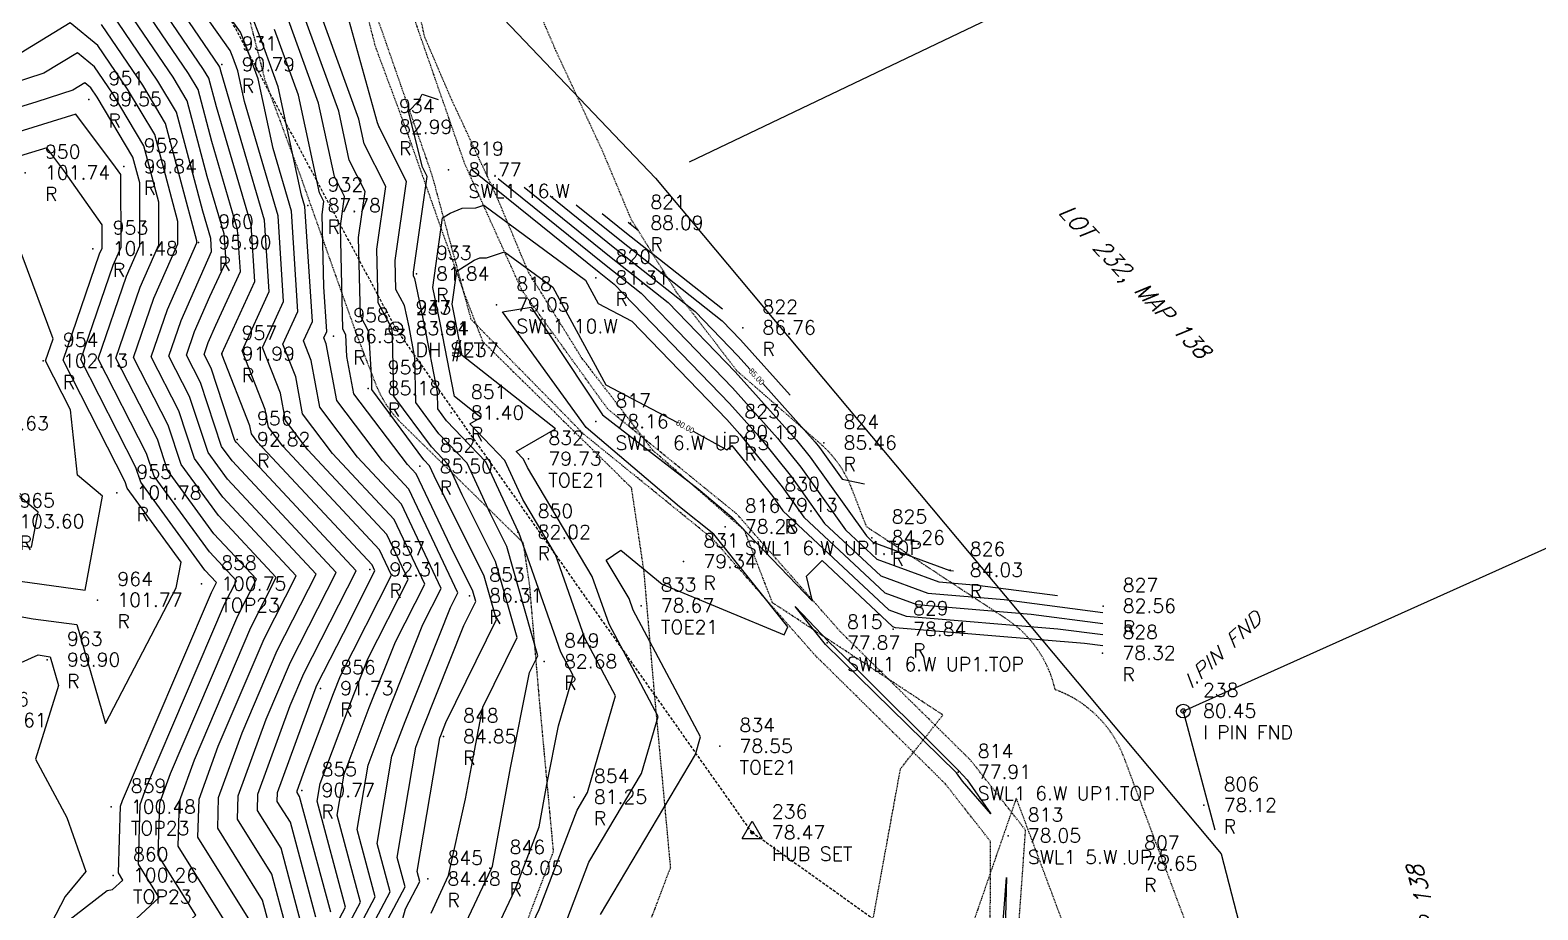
# Model space of a CAD drawing. Header units: feet. Extents: x 1023941 to 1026768, y 90264 to 94497.
# Drawn here: x 1025744.1 to 1026006, y 93241.8 to 93394.6 of the extents above; entities that cross this region are included whole.
import ezdxf

# ---------------------------------------------------------------- set-up
doc = ezdxf.new("R2010")
doc.units = ezdxf.units.FT
doc.header["$MEASUREMENT"] = 0
for name, pattern in [('BORDER4', [0.4375, 0.125, -0.0625, 0.125, -0.0625, 0, -0.0625]), ('DASHDOT2', [0.5, 0.25, -0.11875, 0.0125, -0.11875]), ('DASHED', [0.75, 0.5, -0.25]), ('DIVIDE2', [0.625, 0.25, -0.1175, 0.01125, -0.1175, 0.01125, -0.1175])]:
    doc.linetypes.add(name, pattern=pattern)
for name, color, linetype in [('DESC', 6, 'Continuous'), ('E1ABL', 4, 'Continuous'), ('E1WFL-DIG', 4, 'DASHDOT2'), ('E2BDL', 5, 'Continuous'), ('E6ABT-L', 4, 'Continuous'), ('E6SLL', 10, 'DIVIDE2'), ('E6TOS', 9, 'Continuous'), ('E6TOS-R', 9, 'Continuous'), ('E6WBL', 6, 'BORDER4'), ('E7B-S', 3, 'Continuous'), ('E7B-T', 3, 'Continuous'), ('ELEV', 9, 'Continuous'), ('F1-E1COL', 11, 'Continuous'), ('F1-E6COL', 9, 'Continuous'), ('PNTS', 6, 'Continuous'), ('W6TOS', 10, 'Continuous'), ('W6TVL', 10, 'DASHED'), ('W7TVS', 10, 'Continuous')]:
    doc.layers.add(name, color=color, linetype=linetype)
doc.styles.add('60S', font='simplex.shx', dxfattribs={"width": 1.15, "oblique": 22, "height": 2.4})
doc.styles.add('80SL', font='simplex.shx', dxfattribs={"oblique": 22, "height": 2.8})
doc.styles.add('S6', font='SIMPLEX', dxfattribs={"height": 0.083333})

# ---------------------------------------------------------------- blocks, each defined once
blk = doc.blocks.new('*U311')
at = {"layer": 'F1-E1COL', "elevation": 90, "flags": 128}
blk.add_lwpolyline([(1025791.12, 93227.62), (1025798.89, 93242.25), (1025793.95, 93260.65), (1025794.47, 93263.74), (1025799.89, 93278.14), (1025802.77, 93285.37), (1025809.75, 93299.13), (1025806.04, 93306.96), (1025792.31, 93321.68), (1025788.46, 93326.75), (1025787.57, 93331.52), (1025784.46, 93339.45), (1025788.11, 93347.43), (1025787.15, 93362.34), (1025781.32, 93382.17), (1025780.18, 93387.48), (1025779.32, 93389.85), (1025778.85, 93391.05), (1025762.73, 93413.81)], dxfattribs=at)
blk = doc.blocks.new('*U310')
at = {"layer": 'F1-E6COL', "elevation": 91, "flags": 128}
blk.add_lwpolyline([(1025796.3, 93241.37), (1025790.9, 93261.48), (1025790.48, 93262.17), (1025790.49, 93262.46), (1025792.06, 93266.81), (1025796.79, 93279.35), (1025798, 93282.41), (1025806.87, 93299.88), (1025804.76, 93304.33), (1025787.98, 93322.32), (1025785.49, 93325.59), (1025784.92, 93328.67), (1025780.91, 93338.89), (1025785.61, 93349.16), (1025784.81, 93361.55), (1025777.25, 93387.29), (1025777.02, 93388.16), (1025776.86, 93388.43), (1025759.63, 93413.79)], dxfattribs=at)
blk = doc.blocks.new('*U289')
at = {"layer": 'F1-E6COL', "elevation": 102, "flags": 128}
blk.add_lwpolyline([(1025720.99, 93313.18), (1025729.75, 93314.18), (1025729.97, 93310.08), (1025727.15, 93301.55), (1025742.37, 93298.84), (1025753.66, 93297.32), (1025756.69, 93313.6), (1025752.35, 93317.28), (1025751.09, 93328.63), (1025746.75, 93337.13), (1025748.07, 93340.96), (1025742.74, 93355.43), (1025738.93, 93365), (1025728.38, 93357.26), (1025704.97, 93359.43), (1025703.04, 93359.7), (1025700.59, 93360.28), (1025688.56, 93355.72), (1025686.1, 93355.69), (1025688.03, 93352.34), (1025688.53, 93351.45), (1025701.03, 93327.68), (1025701.23, 93327.16), (1025701.54, 93326.49), (1025710.27, 93312.69), (1025712.25, 93312.19), (1025717.38, 93312.77)], dxfattribs=at)
at = {"layer": 'F1-E6COL', "insert": (1025719.19, 93312.98, 102), "char_height": 1, "attachment_point": 5, "rotation": 6.5184}
blk.add_mtext('{102.00}', dxfattribs=at)
blk = doc.blocks.new('*U287')
at = {"layer": 'F1-E6COL', "elevation": 103, "flags": 128}
blk.add_lwpolyline([(1025739.59, 93315.86), (1025734.96, 93319.79), (1025735.49, 93309.54), (1025734.44, 93306.35), (1025740.13, 93305.34), (1025744.36, 93304.77), (1025745.49, 93310.86), (1025742.35, 93313.52)], dxfattribs=at)
at = {"layer": 'F1-E6COL', "insert": (1025740.97, 93314.69, 103), "char_height": 1, "attachment_point": 5, "rotation": 139.7109}
blk.add_mtext('{103.00}', dxfattribs=at)
blk = doc.blocks.new('*U280')
at = {"layer": 'F1-E6COL', "elevation": 97, "flags": 128}
blk.add_lwpolyline([(1025770.81, 93207.55), (1025773.43, 93213.03), (1025779.12, 93232.41), (1025771.26, 93230.48), (1025779.18, 93237.77), (1025769.79, 93252.84), (1025770.02, 93260.68), (1025772.62, 93267.84), (1025782.45, 93290.84), (1025786.85, 93299.5), (1025776.8, 93310.27), (1025770.31, 93319.15), (1025768.06, 93325.98), (1025762.06, 93337.73), (1025765.58, 93347.99), (1025769.75, 93357.46), (1025769.75, 93361.35), (1025765.73, 93376.42), (1025761.02, 93384.3), (1025755.88, 93391.87), (1025751.05, 93395.83), (1025741.49, 93390.01), (1025723.24, 93384.06), (1025709.23, 93385.88), (1025706.09, 93389.04), (1025686.43, 93398), (1025682.87, 93399.51), (1025681.74, 93399.61), (1025679.19, 93399.64), (1025663.6, 93403.12), (1025652.09, 93392.43), (1025653.29, 93389.03), (1025655.49, 93385.77), (1025665.78, 93374.71), (1025674.76, 93362.31), (1025679.86, 93353.44), (1025686.23, 93342.21), (1025694.1, 93327.23), (1025696.62, 93320.62), (1025700.69, 93311.9), (1025704.98, 93305.12), (1025707.92, 93299.86), (1025710.76, 93293.47), (1025713.45, 93288.21), (1025716, 93276.03), (1025716.8, 93272.41), (1025716.79, 93271.07), (1025719.68, 93262.71), (1025722.77, 93256.01), (1025725.06, 93251.12), (1025726, 93246.81), (1025727.25, 93242.54)], dxfattribs=at)
blk = doc.blocks.new('*U276')
at = {"layer": 'F1-E6COL', "elevation": 98, "flags": 128}
blk.add_lwpolyline([(1025747.99, 93223.77), (1025749.5, 93224.94), (1025757.29, 93226.5), (1025772.85, 93240.84), (1025766.34, 93251.29), (1025766.61, 93260.38), (1025768.46, 93265.48), (1025780.16, 93292.86), (1025783.39, 93299.2), (1025776.01, 93307.1), (1025767.98, 93318.12), (1025766.19, 93323.52), (1025759, 93337.61), (1025763.22, 93349.91), (1025766.46, 93357.27), (1025766.45, 93364.7), (1025763.85, 93374.46), (1025758.38, 93383.61), (1025755.25, 93388.22), (1025752.31, 93390.63), (1025746.5, 93387.09), (1025728.9, 93381.34), (1025724.69, 93380.05), (1025723.32, 93379.04), (1025721.34, 93379.23), (1025704.58, 93381.6), (1025703.47, 93381.86), (1025685.18, 93389.63), (1025678.65, 93390.22), (1025663.86, 93390.35), (1025659.3, 93391.37), (1025655.93, 93388.25), (1025656.28, 93387.25), (1025656.93, 93386.3), (1025668.3, 93374.07), (1025674.13, 93366.03), (1025681.5, 93353.22), (1025686.69, 93344.05), (1025695.49, 93327.32), (1025697.54, 93321.93), (1025700.86, 93314.82), (1025706.2, 93306.38), (1025709.86, 93299.83), (1025713.39, 93291.86), (1025714.9, 93288.92), (1025717.6, 93276.07), (1025717.95, 93274.46), (1025717.94, 93272.75), (1025721.63, 93262.04), (1025725.59, 93253.47), (1025726.39, 93251.78), (1025727.39, 93247.18), (1025727.54, 93246.65), (1025730.7, 93240.93)], dxfattribs=at)
blk = doc.blocks.new('*U270')
at = {"layer": 'F1-E6COL', "elevation": 99, "flags": 128}
blk.add_lwpolyline([(1025744.05, 93227.72), (1025753.49, 93235.02), (1025757.84, 93235.89), (1025766.53, 93243.9), (1025762.89, 93249.73), (1025763.2, 93260.09), (1025764.31, 93263.13), (1025777.87, 93294.87), (1025779.92, 93298.91), (1025775.23, 93303.94), (1025765.64, 93317.08), (1025764.32, 93321.05), (1025755.94, 93337.49), (1025760.86, 93351.84), (1025763.17, 93357.08), (1025763.15, 93368.05), (1025761.96, 93372.51), (1025755.74, 93382.92), (1025754.62, 93384.57), (1025753.58, 93385.42), (1025751.5, 93384.16), (1025745.24, 93382.12), (1025729.65, 93377.31), (1025724.59, 93373.6), (1025717.25, 93374.28), (1025704.2, 93376.13), (1025687.65, 93380), (1025687.35, 93379.89), (1025686.1, 93379.87), (1025675.57, 93380.83), (1025663.85, 93380.93), (1025670.83, 93373.43), (1025673.49, 93369.75), (1025683.13, 93353), (1025687.15, 93345.9), (1025696.87, 93327.41), (1025698.46, 93323.24), (1025701.03, 93317.74), (1025707.43, 93307.63), (1025711.8, 93299.8), (1025716.03, 93290.26), (1025716.35, 93289.64), (1025717.96, 93281.94), (1025722.7, 93275.75), (1025719.09, 93275.73), (1025719.09, 93274.43), (1025720.96, 93269), (1025727.65, 93267.21), (1025730.24, 93261.97), (1025734.58, 93253.93), (1025735.61, 93250.94), (1025731.36, 93245.76), (1025733, 93241.67), (1025734.42, 93239.1)], dxfattribs=at)
blk = doc.blocks.new('*U264')
at = {"layer": 'F1-E1COL', "elevation": 100, "flags": 128}
blk.add_lwpolyline([(1025726.11, 93285.6), (1025731.81, 93279.93), (1025745.47, 93286.08), (1025746.86, 93285.83), (1025747.55, 93285.74), (1025749, 93280.77), (1025745.04, 93267.92), (1025750.5, 93257.79), (1025753.75, 93248.43), (1025750.17, 93244.07), (1025746.2, 93236.37), (1025757.48, 93245.11), (1025758.39, 93245.29), (1025760.2, 93246.96), (1025759.44, 93248.18), (1025759.79, 93259.79), (1025760.15, 93260.78), (1025775.58, 93296.88), (1025776.46, 93298.62), (1025774.44, 93300.78), (1025763.3, 93316.04), (1025762.46, 93318.59), (1025752.88, 93337.37), (1025758.5, 93353.76), (1025759.88, 93356.89), (1025759.86, 93369.48), (1025758.95, 93370.77), (1025752.03, 93379.95), (1025734.6, 93374.57), (1025725.85, 93368.15), (1025713.16, 93369.33), (1025703.81, 93370.65), (1025691.97, 93373.43), (1025687.75, 93371.83), (1025673.91, 93371.65), (1025684.76, 93352.78), (1025687.61, 93347.75), (1025698.26, 93327.5), (1025699.38, 93324.55), (1025701.2, 93320.65), (1025708.65, 93308.89), (1025713.74, 93299.76), (1025715.42, 93295.97), (1025718.82, 93292.86), (1025723.63, 93288.07)], dxfattribs=at)
at = {"layer": 'F1-E1COL', "insert": (1025724.87, 93286.84, 100), "char_height": 1, "attachment_point": 5, "rotation": 315.1194}
blk.add_mtext('{100.00}', dxfattribs=at)
blk = doc.blocks.new('*U260')
at = {"layer": 'F1-E6COL', "elevation": 101, "flags": 128}
blk.add_lwpolyline([(1025680, 93363.67), (1025686.39, 93352.56), (1025688.07, 93349.6), (1025699.64, 93327.59), (1025700.3, 93325.86), (1025701.37, 93323.57), (1025709.87, 93310.14), (1025713.31, 93303.97), (1025720.44, 93304.04), (1025719.33, 93299.16), (1025721.67, 93297.02), (1025725.44, 93293.26), (1025729.41, 93295.05), (1025744.61, 93292.34), (1025752.23, 93291.31), (1025757.21, 93274.15), (1025769.46, 93297.71), (1025770.32, 93302.19), (1025760.96, 93315.01), (1025760.59, 93316.12), (1025749.82, 93337.25), (1025756.14, 93355.69), (1025756.58, 93356.7), (1025756.58, 93360.77), (1025749.95, 93370.21), (1025747, 93374.13), (1025739.56, 93371.84), (1025727.12, 93362.71), (1025709.06, 93364.38), (1025703.43, 93365.18), (1025696.28, 93366.85), (1025688.15, 93363.78)], close=True, dxfattribs=at)
blk = doc.blocks.new('*U221')
at = {"layer": 'F1-E6COL', "elevation": 87, "flags": 128}
blk.add_lwpolyline([(1025843.44, 93362.72), (1025847.41, 93359.52), (1025864.37, 93346.14)], dxfattribs=at)
blk = doc.blocks.new('*U214')
at = {"layer": 'F1-E6COL', "elevation": 88, "flags": 128}
blk.add_lwpolyline([(1025847.95, 93361.2), (1025848.3, 93360.92), (1025849.77, 93359.76)], dxfattribs=at)
blk = doc.blocks.new('*U195')
at = {"layer": 'F1-E6COL', "elevation": 87, "flags": 128}
blk.add_lwpolyline([(1025795.32, 93223.59), (1025806.64, 93244.91), (1025804.38, 93253.31), (1025806.94, 93268.48), (1025809.21, 93274.49), (1025817.09, 93294.28), (1025818.39, 93296.86), (1025809.88, 93314.87), (1025805.31, 93319.76), (1025797.36, 93330.22), (1025795.53, 93340.06), (1025795.11, 93341.14), (1025795.61, 93342.22), (1025795.1, 93349.96), (1025794.8, 93362.54), (1025795.12, 93364.78), (1025794.35, 93366.31), (1025790.69, 93383.3), (1025786.55, 93394.68)], dxfattribs=at)
blk = doc.blocks.new('*U194')
at = {"layer": 'F1-E6COL', "elevation": 88, "flags": 128}
blk.add_lwpolyline([(1025793.92, 93224.94), (1025804.05, 93244.03), (1025800.9, 93255.76), (1025802.79, 93266.9), (1025806.1, 93275.7), (1025812.32, 93291.31), (1025815.51, 93297.61), (1025808.6, 93312.23), (1025800.98, 93320.4), (1025794.4, 93329.06), (1025792.88, 93337.21), (1025791.56, 93340.58), (1025793.11, 93343.95), (1025791.82, 93363.92), (1025791.24, 93365.9), (1025787.19, 93384.7), (1025784.14, 93393.07), (1025782.47, 93397.34)], dxfattribs=at)
blk = doc.blocks.new('*U193')
at = {"layer": 'F1-E6COL', "elevation": 89, "flags": 128}
blk.add_lwpolyline([(1025792.52, 93226.28), (1025801.47, 93243.14), (1025797.43, 93258.2), (1025798.63, 93265.32), (1025803, 93276.92), (1025807.54, 93288.34), (1025812.63, 93298.37), (1025807.32, 93309.6), (1025796.64, 93321.04), (1025791.43, 93327.91), (1025790.23, 93334.36), (1025788.01, 93340.01), (1025790.61, 93345.69), (1025789.48, 93363.13), (1025786.28, 93374.03), (1025783.68, 93386.09), (1025781.73, 93391.46), (1025780.66, 93394.2), (1025764.8, 93416.59)], dxfattribs=at)
blk = doc.blocks.new('*U192')
at = {"layer": 'F1-E6COL', "elevation": 92, "flags": 128}
blk.add_lwpolyline([(1025793.72, 93240.48), (1025789.29, 93256.98), (1025787.03, 93260.61), (1025787.07, 93262.16), (1025793.4, 93279.6), (1025793.9, 93280.78), (1025798.5, 93289.83), (1025803.98, 93300.64), (1025803.49, 93301.7), (1025783.65, 93322.95), (1025782.53, 93324.43), (1025782.27, 93325.82), (1025777.45, 93338.11), (1025777.39, 93338.31), (1025777.37, 93338.34), (1025777.38, 93338.36), (1025777.4, 93338.4), (1025783.11, 93350.9), (1025782.48, 93360.75), (1025776.46, 93381.25), (1025775.14, 93386.2), (1025774.22, 93387.74), (1025759.01, 93410.14)], dxfattribs=at)
blk = doc.blocks.new('*U191')
at = {"layer": 'F1-E6COL', "elevation": 93, "flags": 128}
blk.add_lwpolyline([(1025780.85, 93197.33), (1025781.98, 93199.69), (1025783.85, 93210.66), (1025783.62, 93216.2), (1025786.92, 93231.65), (1025791.14, 93239.59), (1025787.68, 93252.48), (1025783.58, 93259.06), (1025783.66, 93261.87), (1025789.24, 93277.25), (1025791.61, 93282.8), (1025800.7, 93300.67), (1025779.94, 93322.92), (1025779.67, 93323.3), (1025775.52, 93335.84), (1025774.31, 93338.22), (1025775.02, 93340.29), (1025776.36, 93343.34), (1025780.61, 93352.63), (1025780.14, 93359.96), (1025775.67, 93375.21), (1025773.26, 93384.25), (1025771.58, 93387.05), (1025758.38, 93406.48)], dxfattribs=at)
blk = doc.blocks.new('*U190')
at = {"layer": 'F1-E6COL', "elevation": 94, "flags": 128}
blk.add_lwpolyline([(1025778.34, 93199.88), (1025780.66, 93204.74), (1025781.82, 93211.57), (1025781.68, 93215.02), (1025785.52, 93232.99), (1025788.56, 93238.71), (1025786.07, 93247.98), (1025780.13, 93257.5), (1025780.25, 93261.57), (1025785.09, 93274.9), (1025789.32, 93284.81), (1025797.24, 93300.38), (1025779.16, 93319.76), (1025777.33, 93322.26), (1025773.66, 93333.38), (1025771.25, 93338.1), (1025772.66, 93342.21), (1025775.33, 93348.28), (1025778.12, 93354.37), (1025777.81, 93359.17), (1025774.87, 93369.16), (1025771.37, 93382.29), (1025768.94, 93386.37), (1025757.75, 93402.83)], dxfattribs=at)
blk = doc.blocks.new('*U188')
at = {"layer": 'F1-E1COL', "elevation": 95, "flags": 128}
blk.add_lwpolyline([(1025775.83, 93202.44), (1025779.34, 93209.78), (1025779.8, 93212.48), (1025779.74, 93213.84), (1025784.12, 93234.34), (1025785.97, 93237.82), (1025784.46, 93243.48), (1025776.68, 93255.95), (1025776.84, 93261.27), (1025780.93, 93272.54), (1025787.03, 93286.82), (1025793.78, 93300.09), (1025778.37, 93316.59), (1025774.99, 93321.22), (1025771.79, 93330.91), (1025768.19, 93337.97), (1025770.3, 93344.14), (1025774.3, 93353.21), (1025775.62, 93356.1), (1025775.47, 93358.38), (1025774.08, 93363.12), (1025769.49, 93380.33), (1025766.3, 93385.68), (1025757.13, 93399.18)], dxfattribs=at)
blk = doc.blocks.new('*U186')
at = {"layer": 'F1-E6COL', "elevation": 96, "flags": 128}
blk.add_lwpolyline([(1025773.32, 93205), (1025777.17, 93213.06), (1025779.8, 93221.99), (1025782.72, 93235.68), (1025783.39, 93236.94), (1025782.84, 93238.98), (1025773.24, 93254.39), (1025773.43, 93260.98), (1025776.77, 93270.19), (1025784.74, 93288.83), (1025790.31, 93299.79), (1025777.59, 93313.43), (1025772.65, 93320.19), (1025769.92, 93328.45), (1025765.13, 93337.85), (1025767.94, 93346.06), (1025773.04, 93357.65), (1025773.04, 93358), (1025767.61, 93378.38), (1025763.66, 93384.99), (1025756.5, 93395.53)], dxfattribs=at)
blk = doc.blocks.new('*U184')
at = {"layer": 'F1-E6COL', "elevation": 82, "flags": 128}
blk.add_lwpolyline([(1025821.67, 93231.25), (1025828.34, 93245.33), (1025832.49, 93256.22), (1025833.85, 93263.55), (1025835.86, 93273.73), (1025838.41, 93282.48), (1025836.25, 93286.54), (1025828.97, 93307.29), (1025828.83, 93307.51), (1025823.25, 93319.59), (1025816.43, 93326.73), (1025814.93, 93328.77), (1025814.86, 93331.69), (1025812.59, 93343.39), (1025810.9, 93351.45), (1025810.69, 93351.85), (1025810.67, 93352.55), (1025813.03, 93369.17), (1025812.24, 93370.75), (1025809.82, 93380.46), (1025811.61, 93382.29), (1025812.2, 93383.47), (1025814.95, 93382.52)], dxfattribs=at)
blk = doc.blocks.new('*U176')
at = {"layer": 'F1-E6COL', "elevation": 82, "flags": 128}
blk.add_lwpolyline([(1025820.89, 93370.31), (1025842.95, 93352.51), (1025845.56, 93350.46), (1025865.59, 93329.7), (1025870.64, 93324.07), (1025876.32, 93316.96), (1025882.07, 93308.9), (1025891.84, 93299.78), (1025900.01, 93296.77), (1025913.29, 93295.67), (1025930.42, 93293.45)], dxfattribs=at)
blk = doc.blocks.new('*U167')
at = {"layer": 'F1-E6COL', "elevation": 83, "flags": 128}
blk.add_lwpolyline([(1025825.4, 93368.79), (1025843.84, 93353.91), (1025850.24, 93348.86), (1025866.07, 93332.47), (1025873.91, 93323.72), (1025877.95, 93318.67), (1025885.7, 93307.8), (1025891.16, 93302.71), (1025901.91, 93298.76), (1025908.66, 93298.19), (1025922.52, 93296.4)], dxfattribs=at)
blk = doc.blocks.new('*U157')
at = {"layer": 'F1-E6COL', "elevation": 84, "flags": 128}
blk.add_lwpolyline([(1025829.91, 93367.28), (1025844.73, 93355.31), (1025854.93, 93347.27), (1025866.55, 93335.24), (1025877.18, 93323.38), (1025879.58, 93320.38), (1025889.33, 93306.71), (1025890.47, 93305.64), (1025903.81, 93300.74), (1025904.02, 93300.72), (1025904.45, 93300.67)], dxfattribs=at)
blk = doc.blocks.new('*U147')
at = {"layer": 'F1-E1COL', "elevation": 85, "flags": 128}
for points in [[(1025834.42, 93365.76), (1025845.63, 93356.72), (1025859.62, 93345.68), (1025867.03, 93338.01), (1025869.18, 93335.6)], [(1025871.35, 93333.18), (1025880.45, 93323.03), (1025881.2, 93322.09), (1025885.15, 93316.56), (1025889, 93315.78)]]:
    blk.add_lwpolyline(points, dxfattribs=at)
at = {"layer": 'F1-E1COL', "insert": (1025870.26, 93334.39, 85), "char_height": 1, "attachment_point": 5, "rotation": 311.8779}
blk.add_mtext('{85.00}', dxfattribs=at)
blk = doc.blocks.new('*U139')
at = {"layer": 'F1-E6COL', "elevation": 86, "flags": 128}
blk.add_lwpolyline([(1025838.93, 93364.24), (1025846.52, 93358.12), (1025864.3, 93344.09), (1025867.5, 93340.77), (1025876.09, 93331.19)], dxfattribs=at)
blk = doc.blocks.new('*U132')
at = {"layer": 'F1-E6COL', "elevation": 78, "flags": 128}
blk.add_lwpolyline([(1025912.41, 93230.65), (1025913.67, 93247.41), (1025913.1, 93224.65)], dxfattribs=at)
blk = doc.blocks.new('*U126')
at = {"layer": 'F1-E6COL', "elevation": 78, "flags": 128}
blk.add_lwpolyline([(1025906.85, 93264.35), (1025910.93, 93258.48), (1025906.02, 93264.13), (1025905.01, 93265.55), (1025885.06, 93285.11), (1025882.24, 93287.84), (1025876.96, 93294.48), (1025882.78, 93288.41), (1025885.54, 93285.72), (1025905.36, 93266)], close=True, dxfattribs=at)
blk = doc.blocks.new('*U123')
at = {"layer": 'F1-E6COL', "elevation": 79, "flags": 128}
blk.add_lwpolyline([(1025843.18, 93240.97), (1025859.65, 93268.73), (1025860.55, 93271.81), (1025848.83, 93293.8), (1025848.11, 93295.85), (1025844.14, 93302.53), (1025846.71, 93304.22), (1025853.85, 93298.37), (1025875.05, 93289.54), (1025875.67, 93290.95), (1025862.87, 93307.01), (1025856.88, 93311.75), (1025840.65, 93325.57), (1025826.14, 93345.63), (1025831.1, 93346.45), (1025843.51, 93327.73), (1025860.12, 93314.88), (1025865.97, 93310), (1025879.95, 93295.41), (1025878.91, 93299.73), (1025881.64, 93302.43), (1025893.9, 93290.98), (1025894.32, 93290.82), (1025927.21, 93288.08), (1025930.38, 93287.67)], dxfattribs=at)
blk = doc.blocks.new('*U116')
at = {"layer": 'F1-E1COL', "elevation": 80, "flags": 128}
for points in [[(1025836.67, 93238.33), (1025841.13, 93250.04), (1025850.28, 93265.45), (1025853.17, 93275.37), (1025844.64, 93291.38), (1025841.73, 93299.66), (1025830.46, 93318.58), (1025829.79, 93320.03), (1025828.49, 93321.39), (1025835.36, 93325.32), (1025819.16, 93338.03), (1025817.98, 93344.1), (1025817.38, 93346.99), (1025818.19, 93352.72), (1025821.2, 93354.59), (1025822.21, 93355.01), (1025823.34, 93355.03), (1025826.5, 93356.08), (1025834.87, 93349.92), (1025844.1, 93332.94), (1025856.51, 93326.43)], [(1025859.25, 93324.93), (1025865.1, 93321.7), (1025865.97, 93322.42), (1025873.07, 93313.54), (1025874.82, 93311.1), (1025893.21, 93293.91), (1025896.22, 93292.81), (1025922.57, 93290.61), (1025930.39, 93289.6)]]:
    blk.add_lwpolyline(points, dxfattribs=at)
at = {"layer": 'F1-E1COL', "insert": (1025857.88, 93325.69, 80), "char_height": 1, "attachment_point": 5, "rotation": 331.0765}
blk.add_mtext('{80.00}', dxfattribs=at)
blk = doc.blocks.new('*U107')
at = {"layer": 'F1-E6COL', "elevation": 81, "flags": 128}
blk.add_lwpolyline([(1025827.46, 93231.18), (1025832.5, 93241.83), (1025839.09, 93259.11), (1025840.91, 93262.17), (1025845.79, 93278.93), (1025840.44, 93288.96), (1025835.35, 93303.47), (1025829.65, 93313.05), (1025826.52, 93319.81), (1025820.44, 93326.18), (1025822.4, 93327.3), (1025817.78, 93330.92), (1025815.29, 93343.74), (1025814.01, 93349.84), (1025815.72, 93361.96), (1025817.06, 93362.79), (1025819.14, 93363.64), (1025821.48, 93363.69), (1025822.88, 93364.15), (1025840.56, 93351.16), (1025842.76, 93347.1), (1025848.6, 93344.04), (1025865.12, 93326.93), (1025867.38, 93324.41), (1025874.7, 93315.25), (1025878.45, 93310), (1025892.53, 93296.84), (1025898.11, 93294.79), (1025917.93, 93293.14), (1025930.41, 93291.52)], dxfattribs=at)
blk = doc.blocks.new('*U100')
at = {"layer": 'F1-E6COL', "elevation": 83, "flags": 128}
blk.add_lwpolyline([(1025815.88, 93231.31), (1025824.17, 93248.83), (1025824.38, 93249.39), (1025827.55, 93266.47), (1025830.81, 93282.98), (1025832.25, 93285.91), (1025826.89, 93304.86), (1025824.04, 93310.58), (1025819.98, 93319.36), (1025815.1, 93324.47), (1025811.1, 93329.89), (1025810.93, 93337.68), (1025809.9, 93343.03), (1025809.12, 93346.72), (1025807.62, 93349.54), (1025807.5, 93354.55), (1025809.45, 93368.29), (1025804.71, 93377.69), (1025804.7, 93377.74), (1025804.44, 93378.47), (1025796.59, 93406.67)], dxfattribs=at)
blk = doc.blocks.new('*U99')
at = {"layer": 'F1-E6COL', "elevation": 84, "flags": 128}
blk.add_lwpolyline([(1025813.72, 93241.18), (1025816.78, 93247.77), (1025819.7, 93261.03), (1025821.25, 93269.38), (1025822.75, 93276.99), (1025828.66, 93289.06), (1025824.93, 93302.29), (1025819.15, 93313.87), (1025816.71, 93319.14), (1025813.78, 93322.21), (1025807.28, 93331.01), (1025807.05, 93341.52), (1025806.99, 93342.66), (1025804.55, 93347.23), (1025804.32, 93356.55), (1025805.87, 93367.41), (1025802.12, 93374.84), (1025801.2, 93379.13), (1025793.78, 93399.52)], dxfattribs=at)
blk = doc.blocks.new('*U98')
at = {"layer": 'F1-E1COL', "elevation": 85, "flags": 128}
blk.add_lwpolyline([(1025805.29, 93227.46), (1025809.31, 93241.98), (1025811.8, 93246.68), (1025811.34, 93248.42), (1025815.26, 93271.65), (1025815.41, 93272.05), (1025816.32, 93274.33), (1025825.08, 93292.21), (1025822.96, 93299.71), (1025814.25, 93317.15), (1025813.44, 93318.92), (1025812.46, 93319.95), (1025803.45, 93332.14), (1025803.42, 93333.7), (1025802.95, 93342.16), (1025801.48, 93344.93), (1025801.15, 93358.55), (1025802.29, 93366.53), (1025799.53, 93372), (1025797.7, 93380.52), (1025791.37, 93397.91)], dxfattribs=at)
blk = doc.blocks.new('*U97')
at = {"layer": 'F1-E6COL', "elevation": 86, "flags": 128}
blk.add_lwpolyline([(1025801.93, 93232.07), (1025809.22, 93245.8), (1025807.86, 93250.87), (1025811.1, 93270.06), (1025812.31, 93273.27), (1025819.43, 93291.15), (1025821.49, 93295.36), (1025820.99, 93297.13), (1025817.09, 93304.95), (1025811.16, 93317.5), (1025809.64, 93319.12), (1025800.33, 93331.38), (1025799.13, 93337.86), (1025798.92, 93341.66), (1025798.41, 93342.62), (1025797.98, 93360.54), (1025798.7, 93365.66), (1025796.94, 93369.15), (1025794.19, 93381.91), (1025788.96, 93396.29)], dxfattribs=at)
blk = doc.blocks.new('IP')
for radius in [0.0296, 0.00977]:
    blk.add_circle((0, 0), radius)
blk = doc.blocks.new('POINT')
blk.add_point((0, 0))
at = {"layer": 'DESC', "style": 'S6'}
blk.add_attdef('DESC', (0.1191, -0.1698), '', height=0.0833, dxfattribs=at)
at = {"layer": 'ELEV', "style": 'S6'}
blk.add_attdef('ELEV', (0.1191, -0.0403), '', height=0.0833, dxfattribs=at)
at = {"layer": 'PNTS', "style": 'S6'}
blk.add_attdef('POINT', (0.1191, 0.0855), '', height=0.0833, dxfattribs=at)
blk = doc.blocks.new('HUB')
for p, q in [((-0.0433, -0.025), (0, 0.05)), ((0, 0.05), (0.0433, -0.025)), ((-0.0433, -0.025), (0.0433, -0.025))]:
    blk.add_line(p, q)
blk.add_circle((0, 0), 0.00604)

msp = doc.modelspace()

# ---------------------------------------------------------------- linework, layer by layer
at = {"layer": 'E1ABL'}
for p, q in [((1025858.62068, 93371.7034), (1025974.78583, 93427.26575)), ((1025944.36456, 93276.30096), (1026033.78258, 93316.40817)), ((1025944.36456, 93276.30096), (1025949.83157, 93255.70305))]:
    msp.add_line(p, q, dxfattribs=at)
at = {"layer": 'E1WFL-DIG', "flags": 128}
msp.add_lwpolyline([(1025776.37681, 93486.10305), (1025782.05209, 93471.81425), (1025787.47369, 93455.11601), (1025792.45947, 93440.08064), (1025796.02642, 93428.61746), (1025798.77528, 93415.14754), (1025800.82823, 93404.25516), (1025803.9862, 93391.87175), (1025809.81772, 93376.10791), (1025815.27038, 93360.66154), (1025819.45452, 93348.88606), (1025822.68211, 93340.4873), (1025848.48685, 93315.13617), (1025850.66221, 93300.60777), (1025852.45413, 93279.71695), (1025855.28749, 93249.14672), (1025843.04556, 93216.73377), (1025861.649, 93193.18384), (1025894.87357, 93192.12454), (1025925.17476, 93187.81402), (1025935.11938, 93186.83972), (1025967.03801, 93167.34125), (1025973.53043, 93139.76617), (1025971.90291, 93107.59344), (1025992.55351, 93077.68885), (1026007.31335, 93042.15089), (1026010.66649, 93021.68179), (1026016.04717, 92998.79949), (1026017.77434, 92981.04923), (1026022.86713, 92961.0882), (1026027.42458, 92940.86808), (1026031.98095, 92919.08931), (1026034.85157, 92910.40648), (1026040.75127, 92896.512), (1026045.29291, 92885.79991), (1026046.31291, 92877.39001), (1026048.73329, 92862.47937), (1026054.27304, 92843.9589), (1026061.65877, 92818.3743), (1026065.90583, 92800.78631), (1026070.21672, 92778.7218), (1026076.75444, 92752.17029), (1026080.75959, 92739.52913), (1026087.10457, 92724.62592), (1026091.04353, 92713.01002), (1026091.83856, 92701.70888), (1026093.9497, 92691.10035), (1026097.71059, 92679.95474), (1026102.71598, 92662.62248), (1026104.53467, 92648.25534), (1026104.28915, 92639.79445), (1026105.92312, 92631.22176), (1026113.65843, 92605.5897), (1026119.74744, 92585.58535), (1026130.56696, 92571.75627), (1026153.10275, 92570.17096), (1026183.77566, 92567.35192), (1026209.13992, 92562.23343), (1026212.9952, 92570.88422), (1026184.46905, 92575.34737), (1026140.10565, 92581.09643), (1026132.89368, 92581.40681), (1026125.23605, 92599.95984), (1026119.83365, 92626.54335), (1026115.08129, 92647.18286), (1026112.06271, 92667.75824), (1026107.80115, 92696.74689), (1026098.52483, 92729.37404), (1026090.67177, 92756.34624), (1026084.57319, 92772.87118), (1026077.25312, 92796.65121), (1026072.38544, 92819.72614), (1026062.32495, 92846.90987), (1026058.49931, 92861.19603), (1026055.34956, 92885.60323), (1026050.85504, 92900.01085), (1026045.55947, 92916.92444), (1026039.43991, 92935.38688), (1026033.61379, 92959.05524), (1026030.169, 92975.91856), (1026022.00244, 93000.95831), (1026019.71498, 93014.59775), (1026015.86959, 93032.60272), (1026014.8505, 93042.3486), (1026009.17683, 93060.69296), (1026003.97179, 93079.54236), (1025997.26945, 93093.60485), (1025990.3448, 93108.67269), (1025985.56635, 93131.79081), (1025980.87797, 93156.17675), (1025975.85358, 93178.34113), (1025973.09445, 93187.02227), (1025934.93381, 93208.95315), (1025915.36883, 93261.19688), (1025907.83927, 93239.46736), (1025888.99153, 93231.84789), (1025895.25873, 93266.26615), (1025902.62375, 93275.61798), (1025873.02421, 93295.1259), (1025868.17165, 93307.69082), (1025852.25976, 93321.58091), (1025839.96172, 93337.5539), (1025830.65103, 93352.52425), (1025825.28577, 93365.34185), (1025817.13638, 93382.87754), (1025812.61692, 93393.43343), (1025807.09241, 93418.44137), (1025801.94499, 93436.79305), (1025800.75577, 93453.25828), (1025797.55375, 93478.38576), (1025789.95181, 93490.00653), (1025784.03613, 93500.19742)], dxfattribs=at)
at = {"layer": 'E2BDL'}
for p, q in [((1025615.9146, 93617.56993), (1025852.69347, 93368.86838)), ((1025852.69347, 93368.86838), (1025950.95116, 93251.48477)), ((1025950.95116, 93251.48477), (1026070.30023, 92793.58299))]:
    msp.add_line(p, q, dxfattribs=at)
at = {"layer": 'E6SLL', "flags": 128}
for points in [[(1026211.58341, 92561.16864), (1026179.72713, 92568.55752), (1026147.51532, 92570.85709), (1026126.29407, 92574.95734), (1026121.09462, 92588.99263), (1026114.21956, 92615.8142), (1026110.18631, 92635.49592), (1026102.90857, 92664.26513), (1026097.31919, 92689.61668), (1026086.39126, 92712.96845), (1026081.92548, 92735.49391), (1026072.15082, 92780.03355), (1026063.79724, 92806.79592), (1026059.14378, 92833.19427), (1026056.50142, 92846.16841), (1026044.77088, 92870.01274), (1026045.91578, 92884.89827), (1026037.23775, 92909.36065), (1026036.03488, 92928.69792), (1026031.23987, 92950.47518), (1026023.63881, 92970.45647), (1026017.26477, 92997.90796), (1026012.25662, 93025.15061), (1025996.50952, 93057.49588), (1025990.82286, 93076.80803), (1025989.90225, 93095.15396), (1025982.28502, 93132.14625), (1025977.58736, 93158.32495), (1025970.58685, 93170.79824), (1025960.12056, 93178.04684), (1025935.619, 93191.16592), (1025911.42259, 93196.77116), (1025910.79097, 93224.67817), (1025910.9053, 93253.65234), (1025903.01527, 93263.69462), (1025880.35174, 93286.07228), (1025862.71246, 93306.13881), (1025840.22212, 93324.42259), (1025820.7059, 93344.30073), (1025813.94473, 93369.31311), (1025798.47784, 93413.83034), (1025795.34778, 93442.92284), (1025783.60754, 93467.02749), (1025772.62648, 93500.31225)], [(1025961.32176, 93180.82125), (1025937.07473, 93194.93462), (1025915.35128, 93199.96698), (1025914.79271, 93224.64648), (1025916.98566, 93255.62516), (1025907.49979, 93267.69859), (1025884.71821, 93290.19282), (1025866.88717, 93310.4775), (1025844.43614, 93328.72932), (1025829.51484, 93349.37735), (1025819.60562, 93371.30177), (1025804.37018, 93415.15283), (1025801.20118, 93444.60732), (1025789.17879, 93469.29126), (1025778.3244, 93502.19206)]]:
    msp.add_lwpolyline(points, dxfattribs=at)
at = {"layer": 'E6WBL', "flags": 128}
for points in [[(1025757.78928, 93478.72038), (1025763.22774, 93465.02783), (1025768.47053, 93448.88034), (1025773.41767, 93433.96148), (1025776.63115, 93423.63425), (1025779.14914, 93411.29564), (1025781.29174, 93399.92759), (1025784.86521, 93385.91487), (1025791.00813, 93369.30927), (1025796.41782, 93353.98461), (1025800.69418, 93341.94959), (1025804.01319, 93333.31295, 0.107251319), (1025808.66593, 93326.22032), (1025829.69807, 93305.5579), (1025830.78929, 93298.27002), (1025832.53316, 93277.93943), (1025834.94695, 93251.89608), (1025824.33555, 93223.80029, 0.263269169), (1025827.3516, 93204.33621), (1025845.95504, 93180.78628, 0.221084153), (1025861.01166, 93173.194), (1025893.14134, 93172.16961), (1025922.79018, 93167.95189), (1025928.60602, 93167.38209), (1025949.48445, 93154.62787), (1025953.41266, 93137.94367), (1025951.92846, 93108.60388, 0.165203436), (1025955.44554, 93096.22881), (1025974.89438, 93068.0645), (1025987.95198, 93036.62513), (1025991.04046, 93017.77157), (1025996.2711, 92995.52734), (1025998.01664, 92977.58843), (1026003.41841, 92956.41635), (1026007.88005, 92936.62128), (1026012.63655, 92913.88594), (1026013.59653, 92910.98226)], [(1025978.87271, 93206.76905), (1025951.1394, 93222.70736), (1025934.09856, 93268.21097, 0.220319937), (1025922.13373, 93280.01804, 0.1939432), (1025913.62967, 93292.31737), (1025889.37503, 93308.30268), (1025886.82864, 93314.89614, 0.121741834), (1025881.32413, 93322.75774), (1025866.90118, 93335.34809), (1025856.41781, 93348.96413), (1025848.48096, 93361.72552), (1025843.5856, 93373.42053), (1025835.40204, 93391.02976), (1025831.74127, 93399.58005), (1025826.50064, 93423.30293), (1025821.74748, 93440.249), (1025820.66443, 93455.24424), (1025818.56626, 93471.70938)]]:
    msp.add_lwpolyline(points, format="xyb", dxfattribs=at)
at = {"layer": 'W6TVL'}
for p, q in [((1025807.61227, 93342.74346), (1025735.94122, 93476.82673)), ((1025869.49065, 93255.19089), (1025807.61227, 93342.74346)), ((1025968.19678, 93184.76593), (1025869.49065, 93255.19089))]:
    msp.add_line(p, q, dxfattribs=at)

# ---------------------------------------------------------------- block references
at = {"layer": 'E6TOS', "xscale": 28.80000000004657, "yscale": 28.80000000000291, "zscale": 28.79999999999999}
for p, values in [((1025816.77518, 93370.30744), {'ELEV': '81.77', 'POINT': '819', 'DESC': 'SWL1 16.W'}), ((1025825.11037, 93346.83904), {'ELEV': '79.05', 'POINT': '818', 'DESC': 'SWL1 10.W'}), ((1025807.61872, 93342.73546), {'ELEV': '83.84', 'POINT': '943', 'DESC': 'DH #237'}), ((1025842.32913, 93326.57596), {'ELEV': '78.16', 'POINT': '817', 'DESC': 'SWL1 6.W UP1.5'}), ((1025830.67878, 93320.09056), {'ELEV': '79.73', 'POINT': '832', 'DESC': 'TOE21'}), ((1025864.79982, 93308.30816), {'ELEV': '78.28', 'POINT': '816', 'DESC': 'SWL1 6.W UP1.TOP'}), ((1025773.8506, 93298.39619), {'ELEV': '100.75', 'POINT': '858', 'DESC': 'TOP23'}), ((1025850.2105, 93294.59767), {'ELEV': '78.67', 'POINT': '833', 'DESC': 'TOE21'}), ((1025882.53497, 93288.13255), {'ELEV': '77.87', 'POINT': '815', 'DESC': 'SWL1 6.W UP1.TOP'}), ((1025863.87296, 93270.2098), {'ELEV': '78.55', 'POINT': '834', 'DESC': 'TOE21'}), ((1025905.25753, 93265.69661), {'ELEV': '77.91', 'POINT': '814', 'DESC': 'SWL1 6.W UP1.TOP'}), ((1025758.15278, 93259.64792), {'ELEV': '100.48', 'POINT': '859', 'DESC': 'TOP23'}), ((1025913.94548, 93254.63875), {'ELEV': '78.05', 'POINT': '813', 'DESC': 'SWL1 5.W UP.5'}), ((1025758.53277, 93247.76742), {'ELEV': '100.26', 'POINT': '860', 'DESC': 'TOP23'})]:
    msp.add_blockref('POINT', p, dxfattribs=at).add_auto_attribs(values)
at = {"layer": 'E6TOS-R', "xscale": 28.80000000004657, "yscale": 28.80000000000291, "zscale": 28.79999999999999}
for p, values in [((1025777.42003, 93388.5759), {'ELEV': '90.79', 'POINT': '931', 'DESC': 'R'}), ((1025754.27658, 93382.54403), {'ELEV': '99.55', 'POINT': '951', 'DESC': 'R'}), ((1025804.74389, 93377.72141), {'ELEV': '82.99', 'POINT': '934', 'DESC': 'R'}), ((1025743.25023, 93369.79661), {'ELEV': '101.74', 'POINT': '950', 'DESC': 'R'}), ((1025760.38187, 93370.86188), {'ELEV': '99.84', 'POINT': '952', 'DESC': 'R'}), ((1025792.33501, 93364.09553), {'ELEV': '87.78', 'POINT': '932', 'DESC': 'R'}), ((1025848.38223, 93361.0571), {'ELEV': '88.09', 'POINT': '821', 'DESC': 'R'}), ((1025755.00976, 93356.60865), {'ELEV': '101.48', 'POINT': '953', 'DESC': 'R'}), ((1025773.36501, 93357.66708), {'ELEV': '95.90', 'POINT': '960', 'DESC': 'R'}), ((1025811.191, 93352.22645), {'ELEV': '81.84', 'POINT': '933', 'DESC': 'R'}), ((1025842.34122, 93351.54795), {'ELEV': '81.31', 'POINT': '820', 'DESC': 'R'}), ((1025796.78316, 93341.4011), {'ELEV': '86.53', 'POINT': '958', 'DESC': 'R'}), ((1025867.86509, 93342.87928), {'ELEV': '86.76', 'POINT': '822', 'DESC': 'R'}), ((1025777.41171, 93338.33934), {'ELEV': '91.99', 'POINT': '957', 'DESC': 'R'}), ((1025746.36133, 93337.1107), {'ELEV': '102.13', 'POINT': '954', 'DESC': 'R'}), ((1025802.78127, 93332.33283), {'ELEV': '85.18', 'POINT': '959', 'DESC': 'R'}), ((1025817.22281, 93328.09003), {'ELEV': '81.40', 'POINT': '851', 'DESC': 'R'}), ((1025732.61257, 93326.24034), {'ELEV': '102.63', 'POINT': '961', 'DESC': 'R'}), ((1025780.08079, 93323.47961), {'ELEV': '92.82', 'POINT': '956', 'DESC': 'R'}), ((1025864.72973, 93324.68752), {'ELEV': '80.19', 'POINT': '823', 'DESC': 'R'}), ((1025881.94678, 93322.87657), {'ELEV': '85.46', 'POINT': '824', 'DESC': 'R'}), ((1025811.7893, 93318.80783), {'ELEV': '85.50', 'POINT': '852', 'DESC': 'R'}), ((1025759.13222, 93314.19821), {'ELEV': '101.78', 'POINT': '955', 'DESC': 'R'}), ((1025871.66176, 93312.05347), {'ELEV': '79.13', 'POINT': '830', 'DESC': 'R'}), ((1025738.79379, 93309.2213), {'ELEV': '103.60', 'POINT': '965', 'DESC': 'R'}), ((1025828.8128, 93307.37897), {'ELEV': '82.02', 'POINT': '850', 'DESC': 'R'}), ((1025890.2911, 93306.41572), {'ELEV': '84.26', 'POINT': '825', 'DESC': 'R'}), ((1025857.5974, 93302.2575), {'ELEV': '79.34', 'POINT': '831', 'DESC': 'R'}), ((1025803.08662, 93300.87449), {'ELEV': '92.31', 'POINT': '857', 'DESC': 'R'}), ((1025903.86831, 93300.80205), {'ELEV': '84.03', 'POINT': '826', 'DESC': 'R'}), ((1025820.38626, 93296.33504), {'ELEV': '86.31', 'POINT': '853', 'DESC': 'R'}), ((1025755.8188, 93295.59077), {'ELEV': '101.77', 'POINT': '964', 'DESC': 'R'}), ((1025930.43086, 93294.5329), {'ELEV': '82.56', 'POINT': '827', 'DESC': 'R'}), ((1025894.01081, 93290.50082), {'ELEV': '78.84', 'POINT': '829', 'DESC': 'R'}), ((1025930.36974, 93286.36377), {'ELEV': '78.32', 'POINT': '828', 'DESC': 'R'}), ((1025747.08031, 93285.18193), {'ELEV': '99.90', 'POINT': '963', 'DESC': 'R'}), ((1025833.39673, 93284.8994), {'ELEV': '82.68', 'POINT': '849', 'DESC': 'R'}), ((1025794.52238, 93280.23964), {'ELEV': '91.73', 'POINT': '856', 'DESC': 'R'}), ((1025734.31394, 93274.68448), {'ELEV': '99.61', 'POINT': '966', 'DESC': 'R'}), ((1025815.86795, 93271.87587), {'ELEV': '84.85', 'POINT': '848', 'DESC': 'R'}), ((1025791.27825, 93262.5274), {'ELEV': '90.77', 'POINT': '855', 'DESC': 'R'}), ((1025838.58296, 93261.35808), {'ELEV': '81.25', 'POINT': '854', 'DESC': 'R'}), ((1025947.95764, 93259.94734), {'ELEV': '78.12', 'POINT': '806', 'DESC': 'R'}), ((1025823.94055, 93249.01871), {'ELEV': '83.05', 'POINT': '846', 'DESC': 'R'}), ((1025934.14793, 93249.79518), {'ELEV': '78.65', 'POINT': '807', 'DESC': 'R'}), ((1025813.148, 93247.14502), {'ELEV': '84.48', 'POINT': '845', 'DESC': 'R'})]:
    msp.add_blockref('POINT', p, dxfattribs=at).add_auto_attribs(values)
at = {"layer": 'E7B-S', "xscale": 40, "yscale": 40, "zscale": 40}
msp.add_blockref('IP', (1025944.36456, 93276.30096), dxfattribs=at)
at = {"layer": 'F1-E1COL'}
for name in ['*U188', '*U311', '*U98', '*U264', '*U147', '*U116']:
    msp.add_blockref(name, (0, 0), dxfattribs=at)
at = {"layer": 'F1-E6COL'}
for name in ['*U186', '*U97', '*U194', '*U195', '*U310', '*U193', '*U190', '*U191', '*U192', '*U99', '*U100', '*U280', '*U276', '*U270', '*U184', '*U260', '*U176', '*U167', '*U157', '*U289', '*U107', '*U139', '*U221', '*U214', '*U123', '*U287', '*U126', '*U132']:
    msp.add_blockref(name, (0, 0), dxfattribs=at)
at = {"layer": 'W6TOS', "xscale": 28.80000000004657, "yscale": 28.80000000000291, "zscale": 28.79999999999999}
for p, values in [((1025807.61227, 93342.74346), {'ELEV': '83.91', 'POINT': '237', 'DESC': 'DH SET'}), ((1025944.36456, 93276.30096), {'ELEV': '80.45', 'POINT': '238', 'DESC': 'I PIN FND'}), ((1025869.49065, 93255.19089), {'ELEV': '78.47', 'POINT': '236', 'DESC': 'HUB SET'})]:
    msp.add_blockref('POINT', p, dxfattribs=at).add_auto_attribs(values)
at = {"layer": 'W7TVS', "xscale": 40, "yscale": 40, "zscale": 40}
for name, p in [('IP', (1025807.61227, 93342.74346)), ('HUB', (1025869.49065, 93255.19089))]:
    msp.add_blockref(name, p, dxfattribs=at)

# ---------------------------------------------------------------- texts
at = {"layer": 'E6ABT-L', "style": '80SL', "oblique": 22}
for s, rotation, p in [('LOT 232, MAP 138', 314, (1025922.51534, 93362.85012)), ('LOT 369, MAP 138', 105, (1025995.04989, 93215.42256))]:
    msp.add_text(s, height=2.8, rotation=rotation, dxfattribs=at).set_placement(p)
at = {"layer": 'E7B-T', "style": '60S', "oblique": 22, "width": 1.15}
msp.add_text('I.PIN FND', height=2.4, rotation=43.6800538, dxfattribs=at).set_placement((1025945.70608, 93280.09149))

doc.saveas('drawing.dxf')
